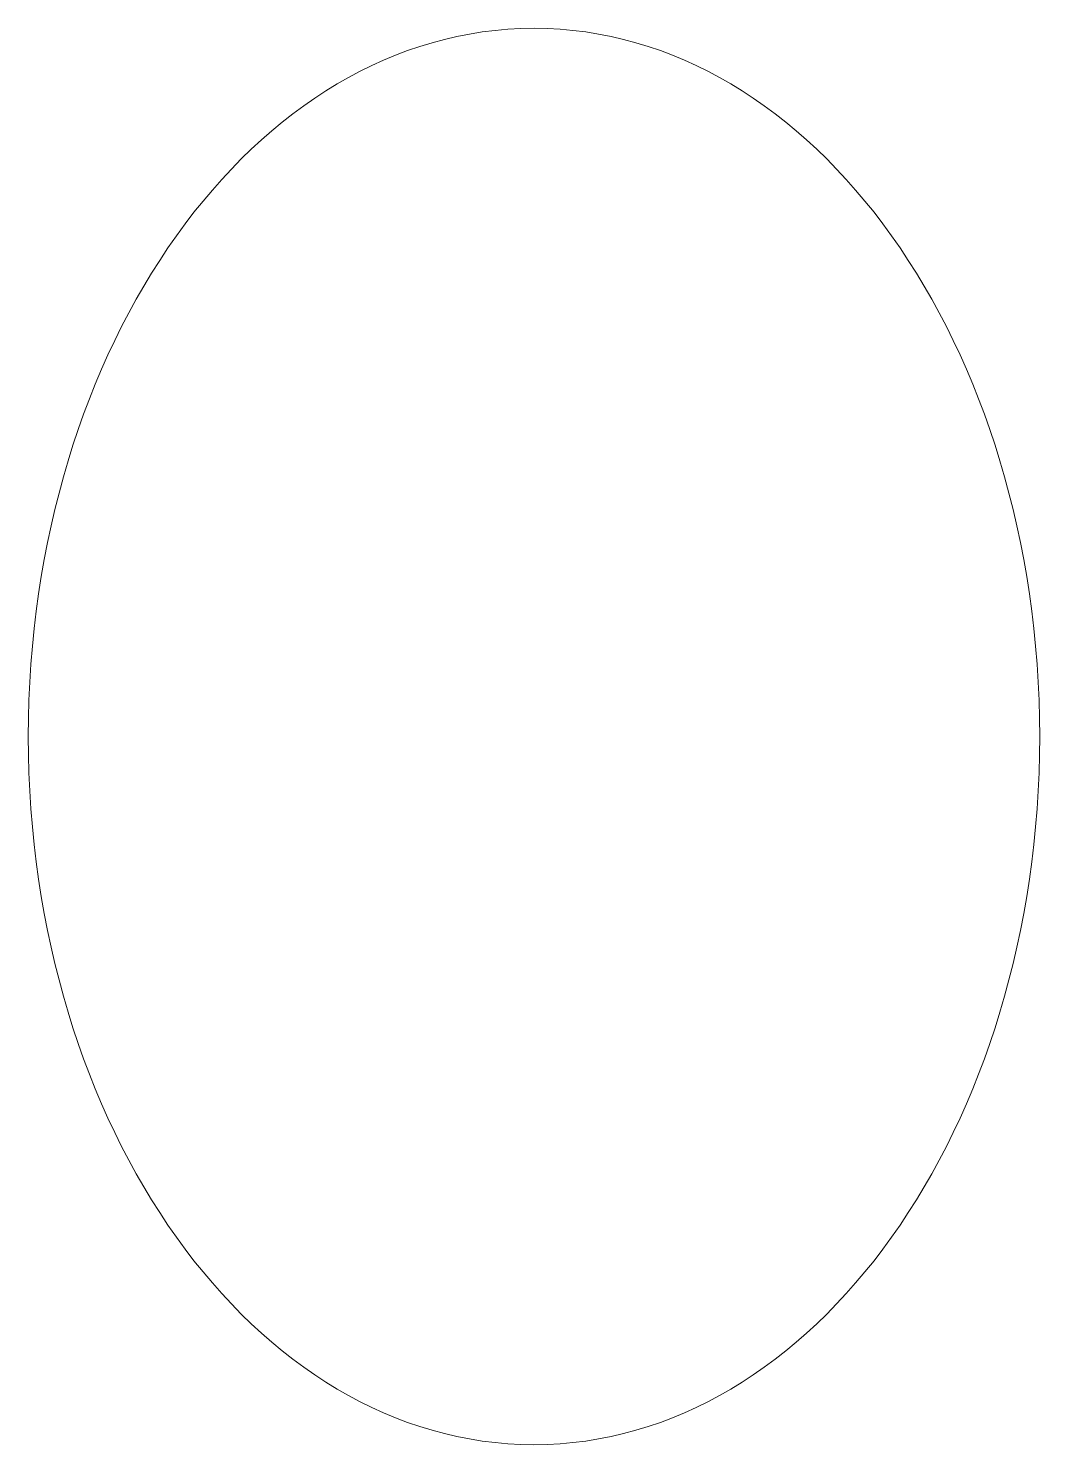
# Model space of a CAD drawing. Extents: x 0 to 100, y 0 to 140.
import ezdxf

# ---------------------------------------------------------------- set-up
doc = ezdxf.new("R2010")
doc.units = 0
doc.layers.get('0').update_dxf_attribs({"lineweight": 0})

msp = doc.modelspace()

# ---------------------------------------------------------------- linework, layer by layer
msp.add_ellipse((50, 70), major_axis=(0, 70), ratio=0.714286)

doc.saveas('drawing.dxf')
